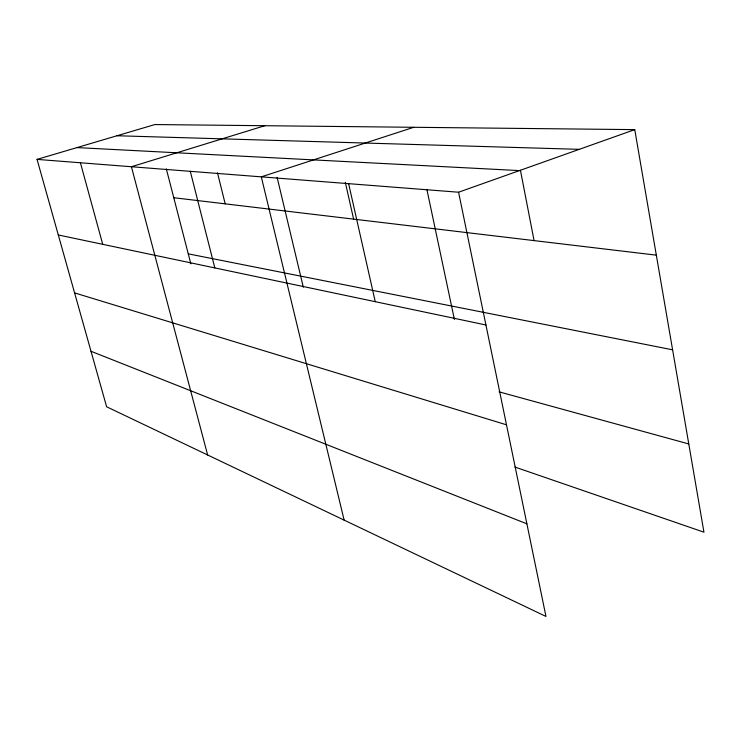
<?xml version="1.0" encoding="UTF-8"?>
<svg xmlns="http://www.w3.org/2000/svg" width="741" height="741" viewBox="0 0 741 741"><rect width="100%" height="100%" fill="white"/><g stroke="black" fill="none" stroke-linecap="round" stroke-linejoin="round"><path stroke-width="1.11" d="M458.577 192.225L545.969 616.447L106.611 406.763L37.05 159.389L458.577 192.225L634.75 129.629L703.95 532.186L514.939 467.062M413.728 127.295L261.304 176.858L344.139 520.126M264.806 125.711L131.416 166.744L207.637 454.983M37.05 159.389L154.878 124.553L634.75 129.629M117.004 135.751L579.267 149.339M76.962 147.589L519.432 170.606M173.764 197.727L656.322 255.154M188.26 253.848L672.596 349.817M58.307 234.971L485.92 324.975M499.091 391.841L688.778 443.952M74.591 292.89L506.483 424.806M91.013 351.29L526.888 523.841M80.417 162.77L102.721 244.326M166.327 168.902L190.845 263.842M190.298 171.328L214.825 267.918M217.465 172.783L225.199 203.849M277.106 177.321L303.319 287.221M348.613 183.657L375.252 301.68M345.287 182.277L353.624 219.132M426.862 189.353L454.4 319.454M520.441 170.291L534.076 240.603"/></g></svg>
